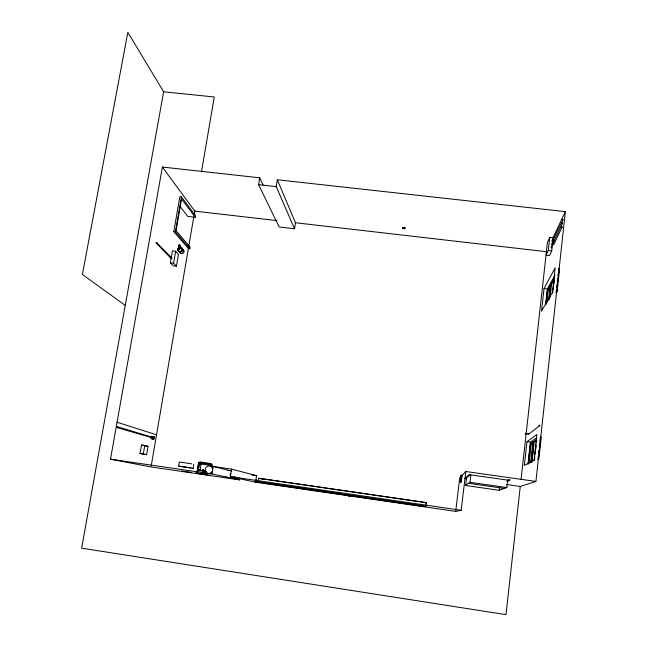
<?xml version="1.0" encoding="UTF-8"?>
<svg xmlns="http://www.w3.org/2000/svg" width="647" height="647" viewBox="0 0 647 647"><rect width="100%" height="100%" fill="white"/><g stroke="black" fill="none" stroke-linecap="round" stroke-linejoin="round"><path stroke-width="0.97" d="M255.694 481.659L256.139 482.136L256.503 481.667M179.057 248.86L179.72 249.063L179.89 248.116M179.397 248.65L179.073 248.262L179.389 248.691M179.049 244.914L178.669 248.844L179.478 249.046L179.939 245.407L179.049 244.914C177.828 248.157 178.718 250.171 180.109 248.311M153.064 437.873L153.824 437.93L153.549 437.59M152.918 438.011C153.671 439.758 154.471 435.593 153.129 438.132M180.109 248.618C179.421 248.513 179.817 248.553 180.003 248.1M525.429 433.183L525.324 434.032M178.523 248.763C179.259 249.087 179.906 248.359 179.235 248.998M531.785 461.885L533.646 444.99M550.298 293.787L550.734 289.816M531.971 461.796L534.163 441.885L536.67 440.186M550.071 297.394L551.487 284.486L554.309 279.455M534.341 460.033L534.77 456.127M534.988 454.17L535.417 450.255M535.635 448.298L536.064 444.392M536.274 442.435L536.598 439.499L533.282 441.764L530.977 462.67M552.651 293.22L552.861 291.271M553.08 289.33L553.508 285.44M553.719 283.499L554.147 279.609M534.535 459.936L534.754 457.979M535.182 454.065L535.392 452.099M535.716 449.164L536.039 446.228M536.468 442.305L536.687 440.348M553.193 289.929L553.508 287.009M553.832 284.09L554.147 281.17M538.021 458.974L538.344 455.981M538.668 452.989L538.854 450.474M539.323 447.012L539.59 443.721M539.865 442.022L540.221 437.93M556.169 292.727L556.493 289.783M556.703 287.818L557.132 283.887M557.35 281.922L557.665 278.145M557.989 276.034L558.312 273.091M558.636 270.147L558.846 268.182M506.585 484.514L520.277 486.463L535.918 481.425L565.365 211.642L277.304 179.761L276.22 186.619L294.555 228.779L279.124 226.984L258.59 184.654L259.698 177.812L162.389 167.039L110.5 459.192L151.034 466.956L239.568 479.872L239.859 478.004M556.177 292.905L557.164 291.271L559.453 270.244L558.539 270.139M520.277 486.463L505.986 614.65L81.635 548.171L163.634 91.809L127.839 32.35L82.404 274.465L125.259 305.4M521.061 479.435L547.467 242.31L549.748 237.36L553.193 237.748L551.737 250.882L549.424 255.614L546.028 255.225L548.284 250.486L549.748 237.36M526.99 441.683L524.353 465.403L534.034 460.446L536.881 434.533L526.99 441.683L530.419 442.152L536.703 437.776M544.03 288.554L541.515 311.118L552.498 292.282L555.191 267.753L544.03 288.554L547.378 288.95L555.029 275.104M528.009 463.907L530.419 442.152M545.639 304.664L547.378 288.95M528.154 464.093L530.403 443.721L533.096 441.885L530.791 462.759M545.785 304.745L547.394 290.204L550.419 284.761L548.785 299.626M529.117 463.244L531.268 443.842L533.298 442.467M546.844 302.909L548.235 290.309L550.848 285.634M548.874 300.273L550.629 284.389L554.358 277.668M507.038 481.53L509.699 480.389L509.804 479.467M461.448 478.998L461.182 482.225L462.023 475.189L461.675 477.203M470.223 474.72L466.536 477.979L465.63 485.501L499.241 490.297L499.573 487.417M499.241 490.297L506.86 487.555L507.701 480.195M465.63 485.501L469.981 482.306L470.854 474.979M239.568 479.872L212.014 473.984L213.227 466.455L231.594 469.115L230.405 476.661L255.565 482.209L455.682 511.405L459.75 477.858L465.848 471.526L535.918 481.425M455.682 511.405L461.174 510.281L465.848 471.526M525.364 433.959L525.445 433.223M180.101 245.876L179.68 245.828L180.101 245.876L178.895 248.877L178.944 247.93A2.135 2.03 -37.4 0 0 178.556 248.27M179.826 245.003L179.478 249.046M426.033 505.315L426.373 502.63L258.654 478.246L258.25 480.875M528.041 433.725L527.992 434.145L528.098 433.725M179.559 248.375L179.591 248.327M179.995 248.731L179.551 248.755M403.493 228.367L403.493 227.833L404.326 228.003M403.954 227.817L403.938 228.585L403.785 227.801M403.963 228.609L404.035 227.728M403.307 228.181L404.246 228.666L404.14 227.906M348.749 495.408L349.202 495.982L349.307 495.481L348.725 495.909M348.87 495.917L349.21 495.456M255.565 482.209L256.576 475.65L231.594 469.115M294.555 228.779L295.477 222.746L277.304 179.761M256.107 480.446L257.053 480.389L256.058 480.236M256.091 480.252L256.778 480.341M256.471 480.503L256.641 480.317M203.271 469.463C203.417 470.337 203.587 469.115 203.118 470.021M203.029 469.997L203.36 469.479M203.239 471.461L203.554 469.512L202.891 469.407C202.867 469.916 203.959 469.536 203.029 469.892M205.972 472.14L204.638 471.671L204.355 473.515L204.767 471.048L204.104 471.024M204.687 473.03L204.856 471.703L204.468 472.997M204.929 473.604L205.164 472.14L205.018 473.62M203.983 472.367L205.309 472.561L205.625 471.202L206.078 471.558L205.002 471.995L205.746 472.318L204.986 471.695M211.278 464.967L210.987 466.843L210.89 464.409L199.947 462.823L199.381 463.252L198.322 469.787L199.405 463.252L200.991 464.441L199.907 471.089M211.892 466.689L212.184 464.732L211.375 463.608L199.761 461.934L198.613 462.767L197.181 471.534L198.063 471.663M192.604 468.388L193.057 468.444L193.793 464.352M197.214 471.542L198.645 462.775M191.019 467.983L189.886 467.781A87.03 1.245 8.5 0 0 179.041 466.204L178.612 466.155L179.292 462.007L191.706 463.842M198.572 470.11L197.675 469.843L197.206 472.31M200.085 470.312L198.969 470.248L203.748 470.895M201.573 470.644L198.637 470.021M201.54 470.523L200.222 470.304M201.096 470.555L200.174 470.304M201.629 470.636L204.306 471.056M201.864 470.676L202.657 470.684L202.107 470.612M202.406 470.749L202.56 470.717A30.288 0.412 8.8 0 1 200.966 470.474M202.171 473.911C211.731 475.812 185.843 471.242 202.147 473.903L202.705 470.612M202.446 473.952L203.004 470.66M204.153 473.467L204.727 471.04M153.096 437.906L153.84 437.857M153.614 437.372L153.622 438.391L153.776 437.647M153.735 439.159L154.115 436.911L153.153 436.612L151.568 436.385L151.18 438.642L153.735 439.159L151.18 438.642M151.204 465.986L193.744 217.077M194.149 214.691L194.893 210.356M201.524 171.56L214.27 96.969L163.634 91.809M195.257 217.246L195.507 215.758L181.459 196.858L179.858 196.672L173.792 231.577L188.366 248.529L189.886 248.715L190.145 247.203L176.057 230.623L181.556 198.928L195.257 217.246L187.711 216.373L180.327 206.797M197.424 472.342L197.836 469.868M140.051 453.458L141.507 445.031L144.774 445.5L148.017 446.357L146.578 454.687L140.051 453.458L146.578 454.687M176.429 266.168L173.582 263.232L175.66 251.246L172.45 250.858L170.371 262.844L173.25 265.78L176.429 266.168L178.467 254.311L175.66 251.246M143.319 453.935L144.774 445.5M179.542 252.112L179.195 251.327A2.135 2.03 -37.4 0 1 178.168 248.634M179.89 251.465L179.979 252.16L179.89 251.465L180.359 251.562A2.135 2.03 -37.4 0 0 181.039 247.591M152.765 438.868L153.153 436.612M189.886 248.715L175.402 231.772L181.459 196.858M179.47 248.157L179.316 248.925L180.295 245.658L179.365 247.979M404.076 228.124L403.388 228.351M539.752 425.564C538.53 427.004 538.902 423.842 539.752 425.564L528.882 434.048L525.34 433.644M552.401 240.975C549.683 242.447 556.663 236.187 553.42 236.972C553.646 237.918 554.649 237.223 554.325 236.891M552.037 244.259C549.554 244.728 555.045 242.674 553.735 240.708C553.573 239.042 552.109 241.8 553.792 240.846C554.447 239.341 551.875 240.676 553.387 241.048C554.738 241.04 553.306 239.261 553.573 240.821C553.525 240.53 554.333 240.272 553.306 241.024C552.142 240.369 554.277 239.568 553.848 240.902C552.303 241.299 553.662 239.309 553.848 240.902M551.632 247.89C549.804 248.497 553.832 242.916 553.581 243.806M563.011 219.673C561.831 221.048 562.162 218.063 563.011 219.673L554.196 237.627M562.623 223.191C561.45 224.574 561.774 221.581 562.623 223.191L554.269 240.563M562.194 227.089C561.022 228.472 561.353 225.471 562.194 227.089L553.864 244.242M153.84 437.938L153.202 437.849M425.289 503.115L425.467 502.541L259.908 478.465M426.147 503.253L426.373 502.63M180.99 253.43L180.901 253.042M204.614 472.164L204.905 472.585L204.719 472.148M552.902 238.047L565.365 211.642M153.832 438.367L153.396 438.399M558.571 271.829L559.453 270.244M153.468 438.359L153.662 437.582M204.816 472.189L204.703 472.553M205.172 472.237L205.908 471.323M403.324 228.423L403.623 227.623L403.954 228.059M553.832 244.267C551.357 243.66 554.139 245.569 552.999 243.862C552.748 244.938 553.549 244.914 553.508 243.822M554.204 236.762L554.261 237.611M153.517 437.388L153.937 437.485M464.764 478.578L469.099 474.647L509.699 480.389M199.43 463.26L199.972 462.848L201.452 464.077L210.946 465.476M200.966 464.441L201.452 464.077M205.091 471.42L205.641 471.202M554.18 240.619C553.678 239.932 552.651 241.113 553.743 240.587M181.249 253.559L181.403 253.575M507.135 480.64L508.914 479.856M204.905 472.585L204.501 472.642L205.156 472.739M180.06 251.675L180.359 251.659A2.24 2.127 -37.4 0 0 182.308 248.925A2.24 2.127 -37.4 0 0 179.405 247.51M198.969 470.248L199.438 470.24M200.691 470.434L201.84 470.587M257.199 480.632L258.007 480.778M190.922 467.967L192.838 468.42M258.59 184.654L276.22 186.619M193.081 468.452L192.669 468.396M403.469 228.019L404.173 228.108M403.591 228.391L404.092 228.464M548.284 250.486L551.737 250.882M277.053 220.619L194.763 211.124L162.389 167.039M295.477 222.746L546.464 251.699M173.792 231.577L175.402 231.772M550.629 284.389L551.487 284.486M179.227 245.407L179.939 245.407M179.098 245.367L179.72 245.439M180.311 245.666L179.656 245.731L180.157 245.844M556.25 291.158L557.164 291.271M547.394 290.204L548.235 290.309M179.979 252.16L180.27 251.554A2.24 2.127 -37.4 0 0 182.219 248.828A2.24 2.127 -37.4 0 0 179.308 247.413M170.371 262.844L173.582 263.232M540.326 436.96L541.264 437.089L538.838 459.289L537.9 459.16M348.83 495.618L349.469 495.497M533.282 441.764L534.163 441.885M530.403 443.721L531.268 443.842M204.217 474.316L202.43 474.041M464.522 478.537L466.43 478.812M154.115 436.911L151.568 436.385M469.981 482.306L506.86 487.555M152.927 437.954L153.84 438.108M468.59 483.325L504.425 488.436M148.017 446.357L141.507 445.031M204.622 471.032L202.454 470.692M251.578 474.93L256.576 475.65M204.015 472.148L205.342 472.342M205.034 472.415L204.63 472.359M110.5 459.192L212.014 473.984M230.405 476.661L461.174 510.281M348.418 495.359L349.299 495.481M204.339 470.951L203.506 470.83M202.77 470.733L203.271 470.903M198.192 470.029L202.592 470.701M190.113 467.813L189.806 467.773A87.321 1.254 8.5 0 0 178.993 466.196M202.94 470.757L203.611 470.879M199.074 470.102L198.006 469.9M196.906 473.402L195.548 473.127L210.493 475.383M197.626 469.843L198.993 470.143M257.158 482.298L257.757 482.427L254.91 481.966L255.516 482.104M203.514 469.803L203.021 469.738M255.169 480.309L255.775 480.454M258.654 478.246L262.739 479.176M213.227 466.455L231.796 471.121M179.648 251.521L179.284 251.432A2.135 2.03 -37.4 0 1 178.257 248.739M117.495 426.761L116.889 427.004L117.107 427.61L152.134 437.736L151.94 437.194L117.495 426.761L117.714 427.368L117.107 427.61M151.94 437.194L151.6 437.954M179.534 251.61L179.162 251.424A2.24 2.127 -37.4 0 1 178.807 247.696M347.949 495.537L349.978 495.788M117.058 422.265L156.534 434.792M171.892 258.137L171.245 258.137L171.293 258.703L171.892 258.137L156.259 242.326L156.153 242.924L171.22 258.63M156.153 242.924L156.752 242.989L156.857 242.39M179.195 251.327L179.276 251.513A2.24 2.127 -37.4 0 1 178.168 248.699M180.359 251.659L180.27 251.457A2.135 2.03 -37.4 0 0 182.122 248.852A2.135 2.03 -37.4 0 0 179.348 247.502M211.901 465.589L212.24 466.075M179.696 248.383L179.963 248.108M553.751 240.886L553.298 240.247L553.735 240.708M259.698 177.812L263.094 185.002M205.334 471.234L205.746 472.318M402.911 227.582L402.968 228.512M403.76 228.092L403.696 228.609M403.574 228.124L404.1 227.93M404.707 227.793L404.755 228.714M239.398 478.173A3.316 3.219 -69.7 0 1 238.783 478.78M238.039 479.201A3.316 3.219 -69.7 0 1 235.565 479.176M203.376 470.838A30.288 0.412 8.8 0 1 202.98 470.781M230.275 473.41A3.494 3.389 -68.5 0 1 229.992 475.189M227.226 477.284A3.494 3.389 -68.5 0 1 225.488 477.033M227.429 470.385A3.494 3.389 -68.5 0 1 228.278 470.628M191.488 472.423A70.66 0.857 8.5 0 1 181.726 471M178.895 247.801A2.24 2.127 -37.4 0 0 178.475 248.205A2.135 2.03 -37.4 0 1 178.863 247.777M179.971 247.461A2.135 2.03 -37.4 0 1 180.521 247.453M182.866 249.653A2.119 2.014 -37.5 0 1 184.015 251.99A2.119 2.014 -37.5 0 1 181.831 253.616A2.119 2.014 -37.5 0 1 179.931 251.853M182.85 249.33A2.127 2.022 -37.5 0 1 182.349 252.225M553.597 237.109C554.77 238.686 553.719 235.492 553.403 237.522C555.328 237.894 552.708 235.953 553.573 237.667C553.905 236.592 554.196 237.829 553.597 237.109M461.165 475.1L460.3 482.104L461.165 475.1M234.271 476.863C235.023 478.586 235.508 475.432 234.271 476.863M554.034 237.069C553.072 237.797 554.269 237.053 554.034 237.069M154.026 437.121L153.719 438.917L152.862 438.658L153.169 436.862L154.026 437.121M552.562 244.097L553.258 244.566L552.562 244.097M425.92 506.213L425.71 506.698L264.364 483.163L258.113 481.748L425.92 506.213M404.933 227.752L402.685 227.493L402.749 228.545L404.99 228.803L404.933 227.752M211.124 472.722A3.817 3.696 -66.8 0 0 210.493 466.188A3.817 3.696 -66.8 0 0 205.261 470.151A3.817 3.696 -66.8 0 0 211.124 472.722"/></g></svg>
